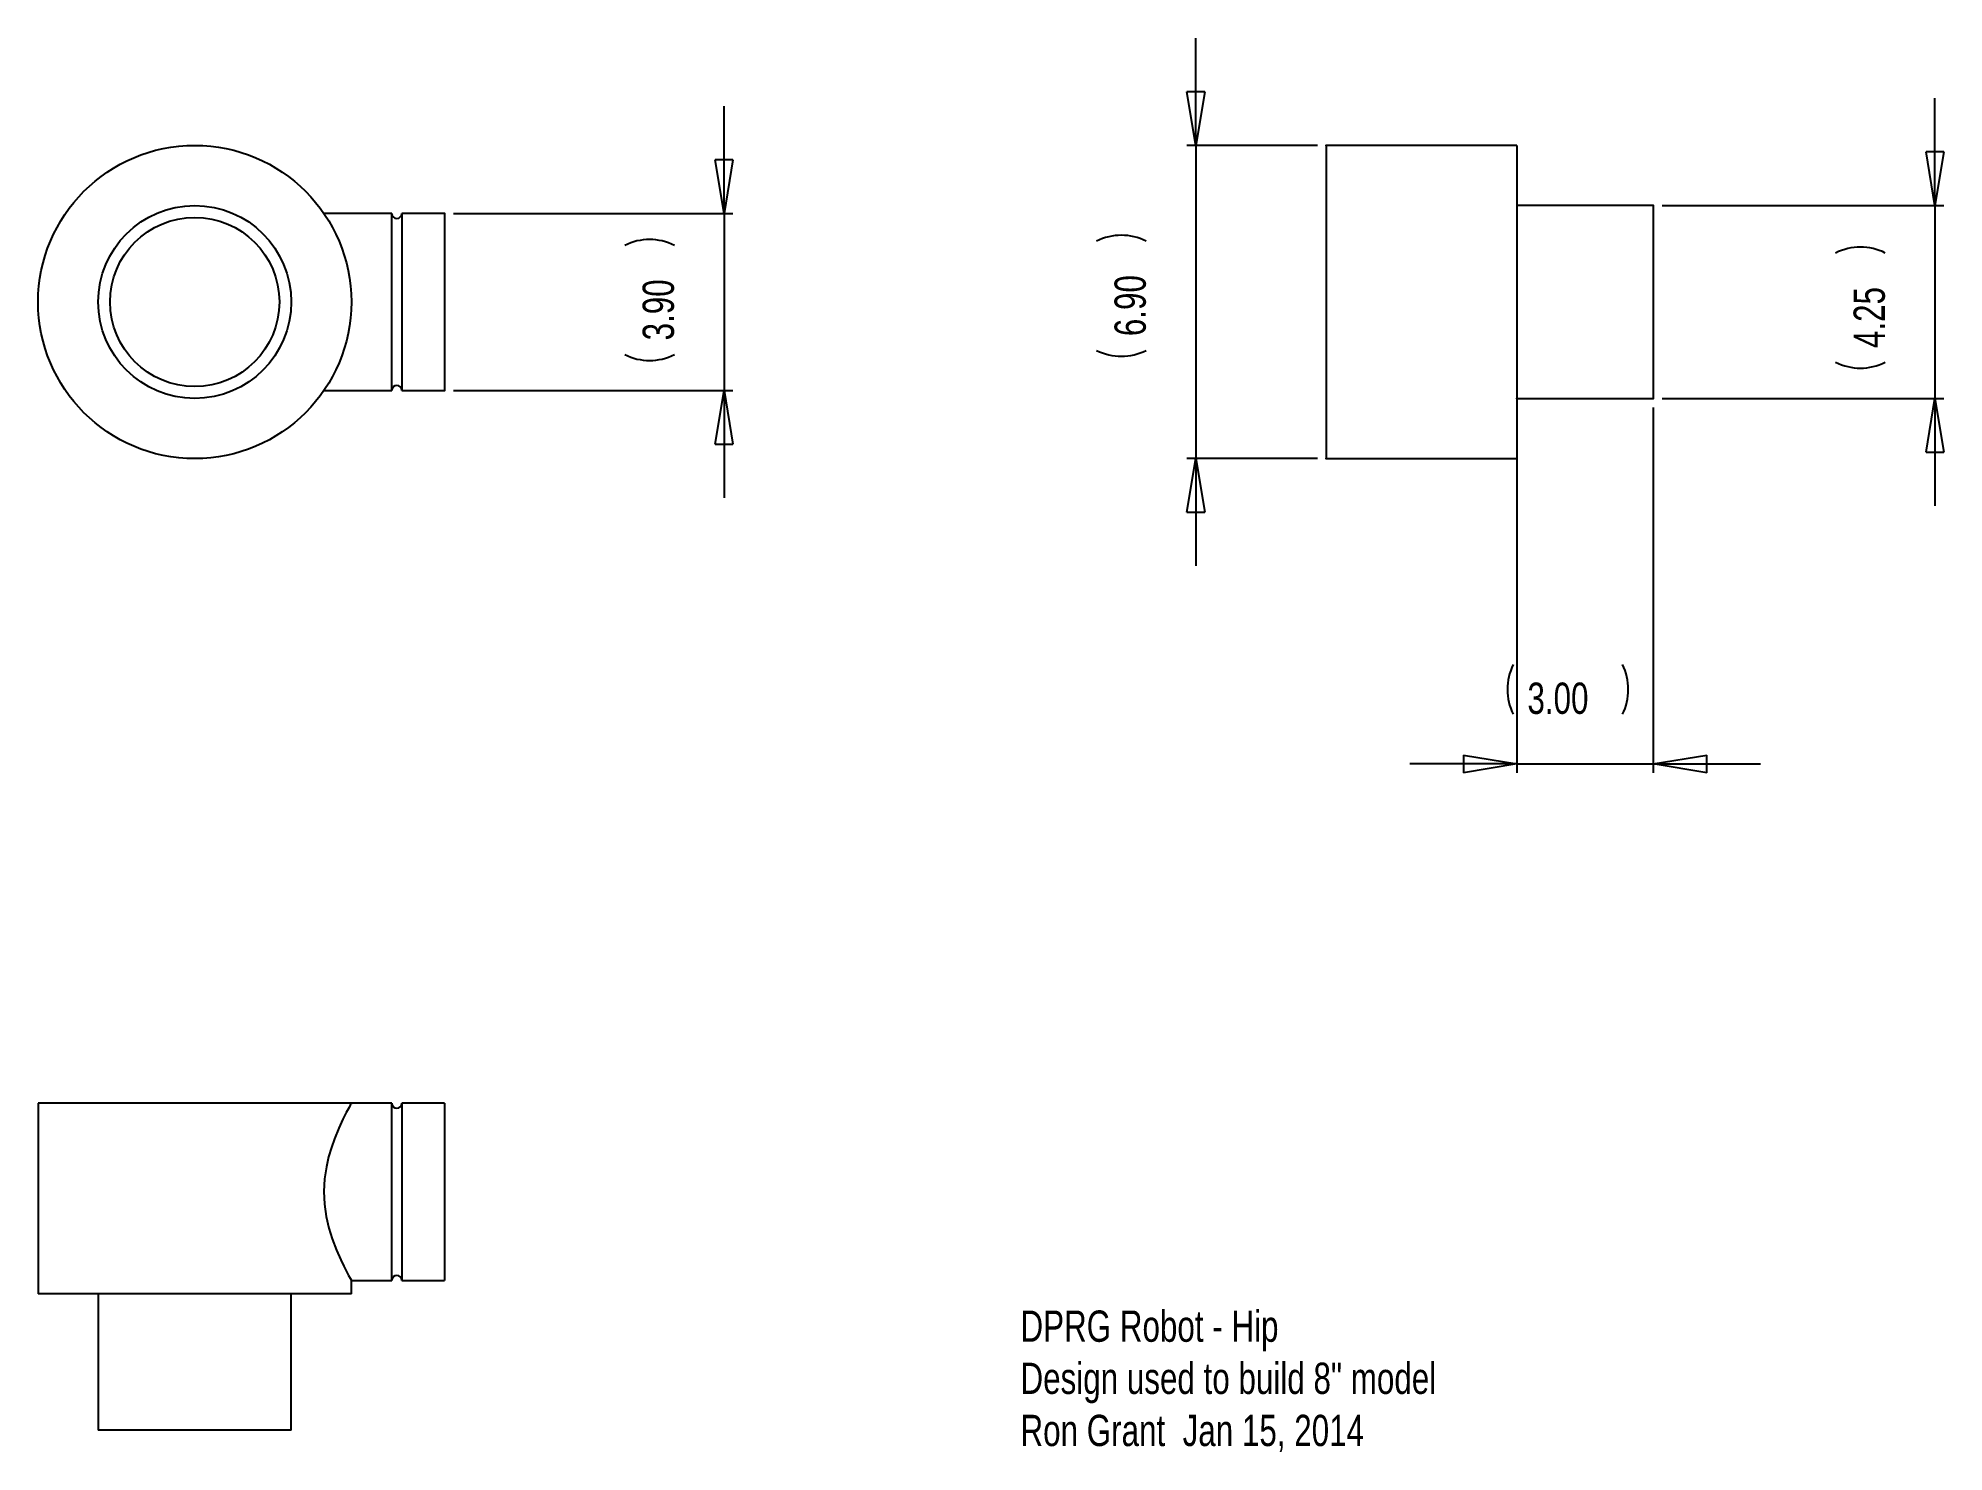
# Model space of a CAD drawing. Extents: x 1.85 to 10.25, y 1.31 to 7.54.
import ezdxf

# ---------------------------------------------------------------- set-up
doc = ezdxf.new("R2010")
doc.units = 0
doc.header["$MEASUREMENT"] = 0
doc.header["$PDSIZE"] = -1
doc.styles.add('SLDTEXTSTYLE0', font='txt', dxfattribs={"width": 0.75})
doc.dimstyles.new('SLDDIMSTYLE0', dxfattribs={"dimtxt": 0.137795, "dimasz": 0.23622, "dimexe": 0.03937, "dimexo": 0.0625, "dimgap": 0.034449, "dimtad": 0, "dimtih": 1, "dimtoh": 1, "dimlfac": 5, "dimzin": 4, "dimdsep": 46, "dimtxsty": 'Standard', "dimblk1": 'CLOSED', "dimblk2": 'CLOSED', "dimsah": 1, "dimcen": 0.09, "dimclrd": 255, "dimclre": 255, "dimclrt": 255, "dimadec": 0, "dimazin": 0, "dimtfac": 1, "dimtdec": 4, "dimtofl": 0, "dimtmove": 0, "dimatfit": 3, "dimfxl": 1, "dimtolj": 1, "dimtzin": 12, "dimarcsym": 0})
doc.dimstyles.new('SLDDIMSTYLE1', dxfattribs={"dimtxt": 0.137795, "dimasz": 0.23622, "dimexe": 0.03937, "dimexo": 0.0625, "dimgap": 0.034449, "dimtad": 0, "dimtih": 1, "dimtoh": 1, "dimlfac": 5, "dimzin": 12, "dimdsep": 46, "dimtxsty": 'Standard', "dimblk1": 'CLOSED', "dimblk2": 'CLOSED', "dimsah": 1, "dimcen": 0.09, "dimclrd": 255, "dimclre": 255, "dimclrt": 255, "dimadec": 0, "dimazin": 0, "dimtfac": 1, "dimtdec": 4, "dimtofl": 0, "dimtmove": 0, "dimatfit": 3, "dimfxl": 1, "dimtolj": 1, "dimtzin": 12, "dimarcsym": 0})

# ---------------------------------------------------------------- blocks, each defined once
blk = doc.blocks.new('_CLOSED')
for p, q in [((-1, 0.166667), (0, 0)), ((-1, 0.166667), (-1, -0.166667)), ((0, 0), (-1, -0.166667)), ((0, 0), (-1, 0))]:
    blk.add_line(p, q)
blk = doc.blocks.new('*D0')
at = {"color": 7, "linetype": 'Continuous'}
for p, q in [((4.8767, 6.765), (4.8767, 7.2374)), ((3.6844, 6.765), (4.9161, 6.765)), ((4.8767, 6.765), (4.8767, 5.985)), ((3.6844, 5.985), (4.9161, 5.985)), ((4.8767, 5.985), (4.8767, 5.5126))]:
    blk.add_line(p, q, dxfattribs=at)
for centre, start, end in [((4.5486, 6.4056), 63.43495, 116.56505), ((4.5486, 6.362), 243.43495, 296.56505)]:
    blk.add_arc(centre, 0.2446, start, end, dxfattribs=at)
at = {"color": 7}
for p in [(3.645, 6.765), (3.645, 5.985)]:
    blk.add_point(p, dxfattribs=at)
at = {"xscale": 0.2362204724, "yscale": 0.2362204724}
for p, rotation in [((4.8767, 6.765), 270), ((4.8767, 5.985), 90)]:
    blk.add_blockref('_CLOSED', p, dxfattribs=dict(at, rotation=rotation))
at = {"color": 255, "insert": (4.658, 6.2058), "char_height": 0.1378, "attachment_point": 7, "rotation": 90, "style": 'SLDTEXTSTYLE0'}
blk.add_mtext('3.90', dxfattribs=at)
blk = doc.blocks.new('*D2')
at = {"color": 7, "linetype": 'Continuous'}
for p, q in [((10.2112, 6.8), (10.2112, 7.2724)), ((9.0094, 6.8), (10.2506, 6.8)), ((10.2112, 6.8), (10.2112, 5.95)), ((9.0094, 5.95), (10.2506, 5.95)), ((10.2112, 5.95), (10.2112, 5.4776))]:
    blk.add_line(p, q, dxfattribs=at)
for centre, start, end in [((9.8831, 6.3719), 63.43495, 116.56505), ((9.8831, 6.3283), 243.43495, 296.56505)]:
    blk.add_arc(centre, 0.2446, start, end, dxfattribs=at)
at = {"color": 7}
for p in [(8.97, 6.8), (8.97, 5.95)]:
    blk.add_point(p, dxfattribs=at)
at = {"xscale": 0.2362204724, "yscale": 0.2362204724}
for p, rotation in [((10.2112, 6.8), 270), ((10.2112, 5.95), 90)]:
    blk.add_blockref('_CLOSED', p, dxfattribs=dict(at, rotation=rotation))
at = {"color": 255, "insert": (9.9925, 6.1721), "char_height": 0.1378, "attachment_point": 7, "rotation": 90, "style": 'SLDTEXTSTYLE0'}
blk.add_mtext('4.25', dxfattribs=at)
blk = doc.blocks.new('*D3')
at = {"color": 7, "linetype": 'Continuous'}
for p, q in [((8.37, 5.9106), (8.37, 4.3005)), ((8.97, 5.9106), (8.97, 4.3005)), ((8.37, 4.3398), (7.8976, 4.3398)), ((8.37, 4.3398), (8.97, 4.3398)), ((8.97, 4.3398), (9.4424, 4.3398))]:
    blk.add_line(p, q, dxfattribs=at)
for centre, start, end in [((8.5722, 4.668), 153.43495, 206.56505), ((8.6158, 4.668), 333.43495, 26.56505)]:
    blk.add_arc(centre, 0.2446, start, end, dxfattribs=at)
at = {"color": 7}
for p in [(8.37, 5.95), (8.97, 5.95)]:
    blk.add_point(p, dxfattribs=at)
at = {"xscale": 0.2362204724, "yscale": 0.2362204724}
for p, rotation in [((8.37, 4.3398), 360), ((8.97, 4.3398), 180)]:
    blk.add_blockref('_CLOSED', p, dxfattribs=dict(at, rotation=rotation))
at = {"color": 255, "insert": (8.416, 4.5586), "char_height": 0.1378, "attachment_point": 7, "style": 'SLDTEXTSTYLE0'}
blk.add_mtext('3.00', dxfattribs=at)
blk = doc.blocks.new('*D4')
at = {"color": 7, "linetype": 'Continuous'}
for p, q in [((6.9553, 7.065), (6.9553, 7.5374)), ((7.4906, 7.065), (6.9159, 7.065)), ((6.9553, 7.065), (6.9553, 5.685)), ((7.4906, 5.685), (6.9159, 5.685)), ((6.9553, 5.685), (6.9553, 5.2126))]:
    blk.add_line(p, q, dxfattribs=at)
for centre, start, end in [((6.6272, 6.4243), 63.43495, 116.56505), ((6.6272, 6.3807), 243.43495, 296.56505)]:
    blk.add_arc(centre, 0.2446, start, end, dxfattribs=at)
at = {"color": 7}
for p in [(7.53, 7.065), (7.53, 5.685)]:
    blk.add_point(p, dxfattribs=at)
at = {"xscale": 0.2362204724, "yscale": 0.2362204724}
for p, rotation in [((6.9553, 7.065), 270), ((6.9553, 5.685), 90)]:
    blk.add_blockref('_CLOSED', p, dxfattribs=dict(at, rotation=rotation))
at = {"color": 255, "insert": (6.7366, 6.2245), "char_height": 0.1378, "attachment_point": 7, "rotation": 90, "style": 'SLDTEXTSTYLE0'}
blk.add_mtext('6.90', dxfattribs=at)

msp = doc.modelspace()

# ---------------------------------------------------------------- linework, layer by layer
at = {"color": 7, "linetype": 'Continuous'}
for p, q in [((8.37, 7.065), (7.53, 7.065)), ((7.53, 7.065), (7.53, 5.685)), ((8.37, 7.065), (8.37, 5.685)), ((3.413, 6.765), (3.1143, 6.765)), ((3.413, 5.985), (3.413, 6.765)), ((3.645, 6.765), (3.457, 6.765)), ((3.457, 6.765), (3.457, 6.375)), ((3.645, 6.765), (3.645, 5.985)), ((8.97, 6.8), (8.37, 6.8)), ((8.97, 6.8), (8.97, 5.95)), ((3.457, 6.375), (3.457, 5.985)), ((3.1145, 5.985), (3.413, 5.985)), ((3.457, 5.985), (3.645, 5.985)), ((8.37, 5.95), (8.97, 5.95)), ((7.53, 5.685), (8.37, 5.685)), ((1.855, 2.845), (1.855, 2.005)), ((3.235, 2.845), (1.855, 2.845)), ((3.413, 2.845), (3.235, 2.845)), ((3.413, 2.065), (3.413, 2.845)), ((3.645, 2.845), (3.457, 2.845)), ((3.457, 2.845), (3.457, 2.065)), ((3.645, 2.845), (3.645, 2.065)), ((3.2349, 2.065), (3.413, 2.065)), ((3.235, 2.005), (3.235, 2.0651)), ((3.457, 2.065), (3.645, 2.065)), ((3.235, 2.005), (1.855, 2.005)), ((2.12, 2.005), (2.12, 1.405)), ((2.97, 1.405), (2.97, 2.005)), ((2.97, 1.405), (2.12, 1.405))]:
    msp.add_line(p, q, dxfattribs=at)
at = {"color": 7, "linetype": 'Continuous', "flags": 128}
msp.add_lwpolyline([(3.235, 2.845), (3.2338, 2.8429), (3.2303, 2.8367), (3.2247, 2.8265), (3.2128, 2.8043), (3.1978, 2.7745), (3.1794, 2.7351), (3.1604, 2.6888), (3.1469, 2.6507), (3.1348, 2.6094), (3.1249, 2.5657), (3.1171, 2.5116), (3.1142, 2.456), (3.1169, 2.4003), (3.1245, 2.3462), (3.1363, 2.295), (3.1509, 2.2474), (3.1696, 2.1979), (3.1885, 2.1548), (3.2016, 2.1276), (3.2133, 2.1047), (3.223, 2.0867), (3.2296, 2.0747), (3.2337, 2.0673), (3.2349, 2.0651)], dxfattribs=at)
at = {"color": 7, "linetype": 'Continuous'}
for radius in [0.69, 0.425, 0.3728]:
    msp.add_circle((2.545, 6.375), radius, dxfattribs=at)
for centre, start, end in [((3.435, 6.765), 180, 0), ((3.435, 5.985), 0, 180), ((3.435, 2.845), 180, 0), ((3.435, 2.065), 0, 180)]:
    msp.add_arc(centre, 0.022, start, end, dxfattribs=at)

# ---------------------------------------------------------------- texts
at = {"color": 255, "insert": (6.1827, 1.9323), "char_height": 0.137795, "attachment_point": 1, "style": 'SLDTEXTSTYLE0'}
msp.add_mtext('DPRG Robot - Hip\\PDesign used to build 8" model\\PRon Grant  Jan 15, 2014\\P', dxfattribs=at)

# ---------------------------------------------------------------- dimensions: what is measured, and where the dimension line sits
at = {"color": 255}
for base, p1, p2, dimstyle, picture, middle in [((6.9553, 7.065), (7.53, 7.065), (7.53, 5.685), 'SLDDIMSTYLE0', '*D4', (6.9553, 6.4025)), ((4.8767, 6.765), (3.645, 6.765), (3.645, 5.985), 'SLDDIMSTYLE0', '*D0', (4.8767, 6.3838)), ((10.2112, 6.8), (8.97, 6.8), (8.97, 5.95), 'SLDDIMSTYLE1', '*D2', (10.2112, 6.3501))]:
    dim = msp.add_linear_dim(base=base, p1=p1, p2=p2, angle=90, dimstyle=dimstyle, dxfattribs=at)
    dim.commit()
    dim.dimension.update_dxf_attribs({"geometry": picture, "text_midpoint": middle, "dimtype": 160})
dim = msp.add_linear_dim(base=(8.37, 4.3398), p1=(8.37, 5.95), p2=(8.97, 5.95), dimstyle='SLDDIMSTYLE0', dxfattribs=at)
dim.commit()
dim.dimension.update_dxf_attribs({"geometry": '*D3', "text_midpoint": (8.594, 4.3398), "dimtype": 160})

doc.saveas('drawing.dxf')
